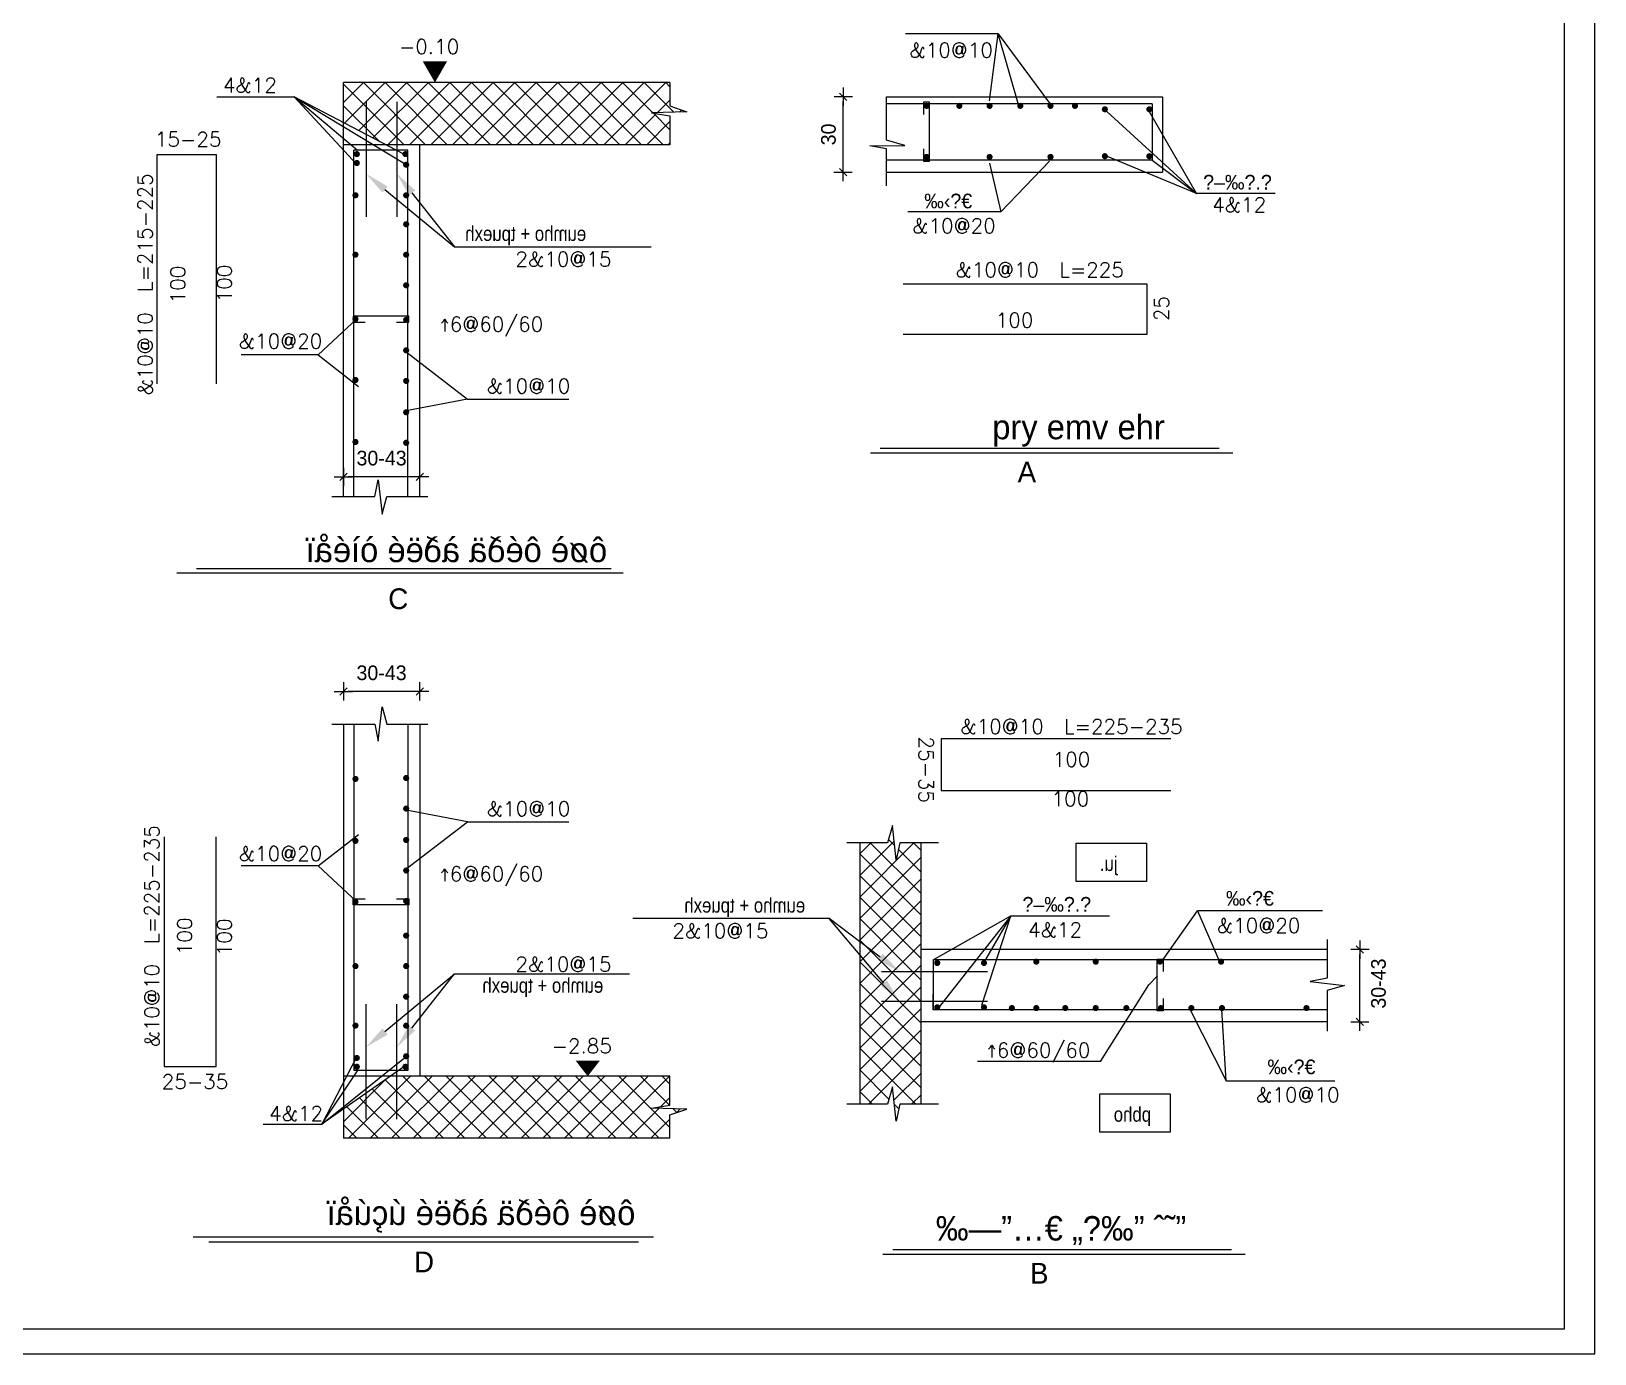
# Model space of a CAD drawing. Extents: x -4581 to 6602, y -3571 to 1684.
# Drawn here: x 5323 to 6602, y -3571 to -2489 of the extents above; entities that cross this region are included whole.
import ezdxf
from ezdxf import colors
from ezdxf.entities.mleader import LeaderData, LeaderLine
from ezdxf.enums import TextEntityAlignment as Align
from ezdxf.math import Vec2, Vec3

# ---------------------------------------------------------------- set-up
doc = ezdxf.new("R2010")
doc.units = 0
doc.header["$LTSCALE"] = 25
doc.header["$MEASUREMENT"] = 0
doc.header["$PDMODE"] = 2
doc.header["$PDSIZE"] = 5
doc.layers.get('DEFPOINTS').update_dxf_attribs({"linetype": 'CONTINUOUS'})
for name, color, linetype in [('A-SY', 5, 'CONTINUOUS'), ('A-TX', 3, 'CONTINUOUS'), ('A-TX1', 4, 'CONTINUOUS'), ('A-TXS', 4, 'CONTINUOUS'), ('A-WH', 1, 'CONTINUOUS'), ('A-WL', 7, 'CONTINUOUS'), ('A-WP', 4, 'CONTINUOUS'), ('DIM', 2, 'CONTINUOUS'), ('DIMS', 2, 'CONTINUOUS'), ('RAM', 4, 'CONTINUOUS'), ('S-BM', 1, 'CONTINUOUS'), ('S-DM', 2, 'CONTINUOUS'), ('S-DMV', 2, 'CONTINUOUS'), ('S-IR1', 4, 'CONTINUOUS'), ('S-SY', 2, 'CONTINUOUS'), ('S-TX1', 4, 'CONTINUOUS')]:
    doc.layers.add(name, color=color, linetype=linetype)
doc.styles.add('ATIR', font='ATIR')
doc.styles.add('H1', font='heb')
doc.styles.add('miryl', font='miryl')
doc.styles.add('SIVAN', font='sivan')
doc.styles.get("Standard").update_dxf_attribs({"font": 'HEB', "height": 18})
doc.styles.add('TECHNO', font='techno_m.shx')
doc.styles.add('TXT', font='txtn')
doc.dimstyles.new('t-25(x2)', dxfattribs={"dimtxt": 12, "dimasz": 4, "dimexe": 0, "dimexo": 0, "dimgap": 0.1, "dimtad": 0, "dimdec": 0, "dimlfac": 0.5, "dimdsep": 46, "dimtxsty": 'ATIR', "dimblk": 'TICK', "dimcen": 0, "dimse1": 1, "dimse2": 1, "dimadec": 0, "dimazin": 0, "dimtfac": 1, "dimtdec": 0, "dimtix": 1, "dimtofl": 0, "dimtmove": 2, "dimatfit": 3, "dimldrblk": 'TICK', "dimfxl": 0, "dimtvp": 1, "dimtolj": 1, "dimarcsym": 0})

# ---------------------------------------------------------------- blocks, each defined once
blk = doc.blocks.new('TICK', base_point=(1987.68, 2056.3))
at = {"layer": 'DIMS', "linetype": 'Continuous'}
for p, q in [((1987.68, 2054.42), (1987.68, 2058.17)), ((1989.55, 2056.3), (1985.8, 2056.3)), ((1988.43, 2057.05), (1986.93, 2055.55))]:
    blk.add_line(p, q, dxfattribs=at)
blk = doc.blocks.new('*D16')
at = {"layer": 'DEFPOINTS', "color": 0, "transparency": 16777216}
for p in [(5578.1, -2853.4), (5578.1, -2866.7), (5640.6, -2866.7)]:
    blk.add_point(p, dxfattribs=at)
at = {"layer": 'S-DMV', "color": 0, "lineweight": -2, "transparency": 16777216}
blk.add_line((5636.6, -2853.4), (5582.1, -2853.4), dxfattribs=at)
at = {"layer": 'S-DMV', "color": 0, "lineweight": -2, "transparency": 16777216, "xscale": 4, "yscale": 4, "zscale": 4, "rotation": 180}
blk.add_blockref('TICK', (5578.1, -2853.4), dxfattribs=at)
at = {"layer": 'S-DMV', "color": 0, "lineweight": -2, "transparency": 16777216, "xscale": 4, "yscale": 4, "zscale": 4}
blk.add_blockref('TICK', (5640.6, -2853.4), dxfattribs=at)
at = {"layer": 'S-DMV', "color": 0, "transparency": 16777216, "insert": (5609.3, -2838.1), "char_height": 12, "attachment_point": 5, "style": 'ATIR'}
blk.add_mtext('\\A1;30-43', dxfattribs=at)
blk = doc.blocks.new('*D15')
at = {"layer": 'DEFPOINTS', "color": 0, "transparency": 16777216}
for p in [(5987.2, -2542.1), (6022.7, -2542.1), (6022.7, -2603.9)]:
    blk.add_point(p, dxfattribs=at)
at = {"layer": 'S-SY', "color": 0, "lineweight": -2, "transparency": 16777216}
blk.add_line((5987.2, -2599.9), (5987.2, -2546.1), dxfattribs=at)
at = {"layer": 'S-SY', "color": 0, "lineweight": -2, "transparency": 16777216, "xscale": 4, "yscale": 4, "zscale": 4}
for p, rotation in [((5987.2, -2542.1), 90), ((5987.2, -2603.9), 270)]:
    blk.add_blockref('TICK', p, dxfattribs=dict(at, rotation=rotation))
at = {"layer": 'S-SY', "color": 0, "transparency": 16777216, "insert": (5975.2, -2573), "char_height": 12, "attachment_point": 5, "rotation": 90, "style": 'ATIR'}
blk.add_mtext('\\A1;30', dxfattribs=at)
blk = doc.blocks.new('*D91')
at = {"layer": 'DEFPOINTS', "color": 0, "transparency": 16777216}
for p in [(5578.1, -3029.1), (5578.1, -3073.1), (5640.6, -3073.1)]:
    blk.add_point(p, dxfattribs=at)
at = {"layer": 'S-DMV', "color": 0, "lineweight": -2, "transparency": 16777216}
blk.add_line((5636.6, -3029.1), (5582.1, -3029.1), dxfattribs=at)
at = {"layer": 'S-DMV', "color": 0, "lineweight": -2, "transparency": 16777216, "xscale": 4, "yscale": 4, "zscale": 4, "rotation": 180}
blk.add_blockref('TICK', (5578.1, -3029.1), dxfattribs=at)
at = {"layer": 'S-DMV', "color": 0, "lineweight": -2, "transparency": 16777216, "xscale": 4, "yscale": 4, "zscale": 4}
blk.add_blockref('TICK', (5640.6, -3029.1), dxfattribs=at)
at = {"layer": 'S-DMV', "color": 0, "transparency": 16777216, "insert": (5609.3, -3013.9), "char_height": 12, "attachment_point": 5, "style": 'ATIR'}
blk.add_mtext('\\A1;30-43', dxfattribs=at)
blk = doc.blocks.new('*D92')
at = {"layer": 'DEFPOINTS', "color": 0, "transparency": 16777216}
for p in [(6383.4, -3240.5), (6410.2, -3240.5), (6366.3, -3299.5)]:
    blk.add_point(p, dxfattribs=at)
at = {"layer": 'S-DMV', "color": 0, "lineweight": -2, "transparency": 16777216}
blk.add_line((6410.2, -3295.5), (6410.2, -3244.5), dxfattribs=at)
at = {"layer": 'S-DMV', "color": 0, "lineweight": -2, "transparency": 16777216, "xscale": 4, "yscale": 4, "zscale": 4}
for p, rotation in [((6410.2, -3240.5), 90), ((6410.2, -3299.5), 270)]:
    blk.add_blockref('TICK', p, dxfattribs=dict(at, rotation=rotation))
at = {"layer": 'S-DMV', "color": 0, "transparency": 16777216, "insert": (6425.5, -3268.3), "char_height": 12, "attachment_point": 5, "rotation": 90, "style": 'ATIR'}
blk.add_mtext('\\A1;30-43', dxfattribs=at)

msp = doc.modelspace()

# ---------------------------------------------------------------- hatches: boundary and pattern name
at = {"layer": 'S-BM'}
h = msp.add_hatch(dxfattribs=at)
h.set_pattern_fill('ANSI37', color=256, scale=100)
h.set_pattern_definition([(45, (-5975.505, 2675.53), (-8.838835, 8.838835), []), (135, (-5975.505, 2675.53), (-8.838835, -8.838835), [])])
h.paths.add_polyline_path([(5845.4, -2581.4), (5845.4, -2557.8), (5830.4, -2555.2), (5859.1, -2554.6), (5845.4, -2549.6), (5845.4, -2530.5), (5578.1, -2530.5), (5578.1, -2563.2), (5612.8, -2581.4)])
h = msp.add_hatch(dxfattribs=at)
h.set_pattern_fill('ANSI37', color=256, scale=100, angle=-90)
h.set_pattern_definition([(315, (9403.679, 2874.825), (8.838835, 8.838835), []), (45, (9403.679, 2874.825), (-8.838835, 8.838835), [])])
h.paths.add_polyline_path([(6051, -3153.1), (6033.5, -3153.1), (6030.7, -3167), (6027.5, -3138.8), (6023.5, -3153.1), (6001, -3153.1), (6001, -3367.1), (6023.5, -3367.1), (6027.5, -3352.8), (6030.7, -3381), (6033.5, -3367.1), (6051, -3367.1)])
h = msp.add_hatch(dxfattribs=at)
h.set_pattern_fill('ANSI37', color=256, scale=100)
h.set_pattern_definition([(45, (-5975.505, 2689.593), (-8.838835, 8.838835), []), (135, (-5975.505, 2689.593), (-8.838835, -8.838835), [])])
h.paths.add_polyline_path([(5616.5, -3344.2), (5578.1, -3371.1), (5578.1, -3395), (5845.4, -3395), (5845.4, -3375.9), (5859.1, -3371), (5830.4, -3370.3), (5845.4, -3367.8), (5845.4, -3344.2)])

# ---------------------------------------------------------------- linework, layer by layer
at = {"layer": 'A-SY'}
for p, q in [((6306.3, -2834), (6009.5, -2834)), ((5441.6, -2932.1), (5807.2, -2932.1)), ((5467.8, -3479.7), (5819.7, -3479.7)), ((6316.4, -3490.1), (6019.7, -3490.1))]:
    msp.add_line(p, q, dxfattribs=at)
msp.add_lwpolyline([(6602.5, -1496.4), (2185.6, -1496.4), (2185.6, -3571.4), (6602.5, -3571.4)], close=True, dxfattribs=at)
at = {"layer": 'A-TX1'}
for p, q in [((6295, -2830.1), (6017.6, -2830.1)), ((5457.7, -2928.3), (5797.4, -2928.3)), ((5455, -3475.8), (5831.9, -3475.8)), ((6305.2, -3486.3), (6027.8, -3486.3))]:
    msp.add_line(p, q, dxfattribs=at)
at = {"layer": 'A-WH'}
for p, q in [((5578.1, -2869.6), (5578.1, -2530.5)), ((5845.4, -2530.5), (5578.1, -2530.5)), ((6022.7, -2542.1), (6248.7, -2542.1)), ((6248.7, -2542.1), (6248.7, -2603.9)), ((5845.4, -2581.4), (5578.1, -2581.4)), ((5640.6, -2869.6), (5640.6, -2581.4)), ((6022.7, -2603.9), (6248.7, -2603.9)), ((5578.1, -3055.9), (5578.1, -3395)), ((5640.6, -3055.9), (5640.6, -3344.2)), ((6001, -3367.1), (6001, -3153.1)), ((6051, -3367.1), (6051, -3153.1)), ((6383.4, -3240.5), (6051, -3240.5)), ((6051, -3299.5), (6051, -3240.5)), ((6383.4, -3299.5), (6051, -3299.5)), ((5845.4, -3344.2), (5578.1, -3344.2)), ((5845.4, -3395), (5578.1, -3395))]:
    msp.add_line(p, q, dxfattribs=at)
at = {"layer": 'A-WL'}
for points in [[(5425.6, -2777.3), (5425.6, -2589.3), (5473.8, -2589.3), (5473.8, -2777.3)], [(6036.2, -2736.6), (6236.2, -2736.6), (6236.2, -2695.7), (6036.2, -2695.7)], [(6255.4, -3067.8), (6067.4, -3067.8), (6067.4, -3110.3), (6255.4, -3110.3)], [(5431.3, -3148.2), (5431.3, -3336.2), (5473.8, -3336.2), (5473.8, -3148.2)]]:
    msp.add_lwpolyline(points, dxfattribs=at)
at = {"layer": 'A-WP'}
for p, q in [((6240.3, -2548), (6022.7, -2548)), ((6240.3, -2548), (6240.3, -2594.2)), ((6240.3, -2594.2), (6022.7, -2594.2)), ((6383.4, -3248.9), (6060.8, -3248.9)), ((6060.8, -3248.9), (6060.8, -3289.7))]:
    msp.add_line(p, q, dxfattribs=at)
at = {"layer": 'A-WP', "const_width": 2.5}
for points in [[(6056.8, -2549.6, 1), (6054.3, -2549.6, 1)], [(6083.6, -2549.6, 1), (6081.1, -2549.6, 1)], [(6108.3, -2549.6, 1), (6105.8, -2549.6, 1)], [(6133.5, -2549.6, 1), (6131, -2549.6, 1)], [(6158.2, -2549.6, 1), (6155.7, -2549.6, 1)], [(6178.2, -2549.6, 1), (6175.7, -2549.6, 1)], [(6202.7, -2552.4, -1), (6200.2, -2552.4, -1)], [(6239.1, -2552.4, -1), (6236.6, -2552.4, -1)], [(5587.8, -2589.1, -1), (5590.3, -2589.1, -1)], [(5587.8, -2596.4, -1), (5590.3, -2596.4, -1)], [(5627.6, -2589.1, -1), (5630.1, -2589.1, -1)], [(5628.2, -2597.8, 1), (5630.7, -2597.8, 1)], [(6056.8, -2591.4, 1), (6054.3, -2591.4, 1)], [(6108.3, -2591.4, 1), (6105.8, -2591.4, 1)], [(6158.2, -2591.4, 1), (6155.7, -2591.4, 1)], [(6202.7, -2590.8, -1), (6200.2, -2590.8, -1)], [(6239.1, -2590.8, -1), (6236.6, -2590.8, -1)], [(5586.7, -2622.8, 1), (5589.2, -2622.8, 1)], [(5628.2, -2622.8, 1), (5630.7, -2622.8, 1)], [(5628.2, -2646.5, 1), (5630.7, -2646.5, 1)], [(5586.7, -2671.5, 1), (5589.2, -2671.5, 1)], [(5628.2, -2671.5, 1), (5630.7, -2671.5, 1)], [(5628.2, -2696.5, 1), (5630.7, -2696.5, 1)], [(5586.7, -2724.1, 1), (5589.2, -2724.1, 1)], [(5628.2, -2724.8, 1), (5630.7, -2724.8, 1)], [(5628.2, -2749.8, 1), (5630.7, -2749.8, 1)], [(5586.7, -2774.1, 1), (5589.2, -2774.1, 1)], [(5628.2, -2774.8, 1), (5630.7, -2774.8, 1)], [(5628.2, -2800.5, 1), (5630.7, -2800.5, 1)], [(5586.7, -2824.8, 1), (5589.2, -2824.8, 1)], [(5628.2, -2825.5, 1), (5630.7, -2825.5, 1)], [(5586.7, -3100.7, -1), (5589.2, -3100.7, -1)], [(5628.2, -3100, -1), (5630.7, -3100, -1)], [(5628.2, -3125, -1), (5630.7, -3125, -1)], [(5628.2, -3150.7, -1), (5630.7, -3150.7, -1)], [(5586.7, -3151.4, -1), (5589.2, -3151.4, -1)], [(5628.2, -3175.7, -1), (5630.7, -3175.7, -1)], [(5586.7, -3201.4, -1), (5589.2, -3201.4, -1)], [(5628.2, -3200.7, -1), (5630.7, -3200.7, -1)], [(5628.2, -3229, -1), (5630.7, -3229, -1)], [(6064.2, -3250.2, 1), (6064.2, -3252.7, 1)], [(6102.5, -3250.2, 1), (6102.5, -3252.7, 1)], [(6145.3, -3249.1, -1), (6145.3, -3251.6, -1)], [(6194, -3249.1, -1), (6194, -3251.6, -1)], [(6246.6, -3249.1, -1), (6246.6, -3251.6, -1)], [(6296.6, -3249.1, -1), (6296.6, -3251.6, -1)], [(5586.7, -3254, -1), (5589.2, -3254, -1)], [(5628.2, -3254, -1), (5630.7, -3254, -1)], [(5628.2, -3279, -1), (5630.7, -3279, -1)], [(6064.2, -3286.5, 1), (6064.2, -3289, 1)], [(6102.5, -3286.5, 1), (6102.5, -3289, 1)], [(6125.3, -3287.1, -1), (6125.3, -3289.6, -1)], [(6145.3, -3287.1, -1), (6145.3, -3289.6, -1)], [(6169, -3287.1, -1), (6169, -3289.6, -1)], [(6194, -3287.1, -1), (6194, -3289.6, -1)], [(6219, -3287.1, -1), (6219, -3289.6, -1)], [(6247.3, -3287.1, -1), (6247.3, -3289.6, -1)], [(6272.3, -3287.1, -1), (6272.3, -3289.6, -1)], [(6297.3, -3287.1, -1), (6297.3, -3289.6, -1)], [(6366.5, -3287.1, -1), (6366.5, -3289.6, -1)], [(5586.7, -3302.7, -1), (5589.2, -3302.7, -1)], [(5628.2, -3302.8, -1), (5630.7, -3302.8, -1)], [(5587.8, -3329.2, 1), (5590.3, -3329.2, 1)], [(5628.2, -3327.8, -1), (5630.7, -3327.8, -1)], [(5587.8, -3336.4, 1), (5590.3, -3336.4, 1)], [(5627.6, -3336.4, 1), (5630.1, -3336.4, 1)]]:
    msp.add_lwpolyline(points, format="xyb", close=True, dxfattribs=at)
at = {"layer": 'A-WP'}
for points in [[(5586.5, -2869.6), (5586.5, -2585.9)], [(5586.5, -3055.9), (5586.5, -3339.6)], [(6383.4, -3289.7), (6060.8, -3289.7), (6060.8, -3277.1)]]:
    msp.add_lwpolyline(points, dxfattribs=at)
at = {"layer": 'DIM'}
for p, q in [((5589, -2597.6), (5537.8, -2542.2)), ((5589, -3327.9), (5560.5, -3383.4)), ((6197.8, -3332), (6097.2, -3332))]:
    msp.add_line(p, q, dxfattribs=at)
at = {"layer": 'RAM'}
msp.add_lwpolyline([(6577.5, -3551.4), (2210.4, -3551.4), (2210.4, -1516.4), (6577.5, -1516.4)], close=True, dxfattribs=at)
at = {"layer": 'S-BM'}
for points in [[(5653, -2530.5, 0, 20, 0), (5653, -2513.1, 20, 20, 0)], [(5778.1, -3344.2, 0, 20, 0), (5778.1, -3331.3, 20, 20, 0)]]:
    msp.add_lwpolyline(points, format="xyseb", dxfattribs=at)
at = {"layer": 'S-DM'}
for p, q in [((6379.6, -3208.6), (6277.2, -3208.6)), ((6271.4, -3289.7), (6300.7, -3347.9)), ((6300.7, -3347.9), (6297.3, -3289.6)), ((6300.7, -3347.9), (6389.7, -3347.9))]:
    msp.add_line(p, q, dxfattribs=at)
for points in [[(6114.2, -2490.5), (6038.2, -2490.5)], [(6107.1, -2545.6), (6114.2, -2490.5), (6156.1, -2547.3)], [(5474.5, -2542.2), (5537.8, -2542.2), (5629.4, -2597.7)], [(5627.6, -2589.1), (5537.8, -2542.2), (5589.5, -2585.8)], [(6022.7, -2615.2), (6022.7, -2584.8), (6008.9, -2582.3), (6037.7, -2582.1), (6022.7, -2577.7), (6022.7, -2542.1)], [(6107.1, -2596.6), (6116.2, -2636.3), (6156.1, -2594.9)], [(6116.2, -2636.3), (6040.1, -2636.3)], [(5589.2, -2724.1), (5557.4, -2753.5), (5590.3, -2779.4)], [(5629.5, -2751.1), (5679.8, -2789.7), (5629.4, -2799.3)], [(5557.4, -2753.5), (5494.4, -2753.5)], [(5679.8, -2789.7), (5762.6, -2789.7)], [(5629.5, -3174.4), (5679.8, -3135.9), (5629.4, -3126.3)], [(5589.2, -3201.4), (5557.4, -3172), (5590.3, -3146.1)], [(5679.8, -3135.9), (5762.6, -3135.9)], [(5557.4, -3172), (5494.4, -3172)], [(5512.3, -3383.4), (5560.5, -3383.4), (5629.4, -3327.9)], [(5627.6, -3336.4), (5560.5, -3383.4), (5589.5, -3339.7)]]:
    msp.add_lwpolyline(points, dxfattribs=at)
for points in [[(5605.3, -2720.3, 0, 4, 0), (5610, -2727.1, 0, 0, 0), (5616.7, -2736.7, 0, 0, 0), (5750, -2736.7, 0, 0, 0)], [(5605.3, -3205.2, 0, 4, 0), (5610, -3198.4, 0, 0, 0), (5616.7, -3188.8, 0, 0, 0), (5750, -3188.8, 0, 0, 0)]]:
    msp.add_lwpolyline(points, format="xyseb", dxfattribs=at)
for points in [[(6235.6, -3184.8), (6178, -3184.8), (6178, -3153.4), (6235.6, -3153.4)], [(6255, -3390), (6197.4, -3390), (6197.4, -3358.6), (6255, -3358.6)]]:
    msp.add_lwpolyline(points, close=True, dxfattribs=at)
at = {"layer": 'S-IR1'}
for points in [[(5596.7, -2546.3), (5596.7, -2640.5)], [(5621.8, -2546.3), (5621.8, -2640.5)], [(6052.9, -2584.9), (6052.9, -2594.9), (6057.9, -2594.9), (6057.9, -2546.7), (6052.9, -2546.7), (6052.9, -2556.7)], [(5630.8, -2869.6), (5630.8, -2585.9), (5586.5, -2585.9)], [(5621.6, -2726.7), (5631.6, -2726.7), (5631.6, -2721.7), (5586, -2721.7), (5586, -2726.7), (5596, -2726.7)], [(5630.8, -3055.9), (5630.8, -3339.6), (5586.5, -3339.6)], [(5621.6, -3198.9), (5631.6, -3198.9), (5631.6, -3203.9), (5586, -3203.9), (5586, -3198.9), (5596, -3198.9)], [(6249.2, -3280.5), (6249.2, -3290.5), (6244.2, -3290.5), (6244.2, -3248.4), (6249.2, -3248.4), (6249.2, -3258.4)], [(6105.5, -3258.6), (6018.7, -3258.6)], [(5596.7, -3379.2), (5596.7, -3285.1)], [(5621.8, -3379.2), (5621.8, -3285.1)], [(6105.5, -3283.1), (6018.7, -3283.1)]]:
    msp.add_lwpolyline(points, dxfattribs=at)
at = {"layer": 'S-SY'}
for p, q in [((6131, -2549.6), (6114.2, -2490.5)), ((6240.3, -2594.2), (6276.5, -2621.4)), ((6247.9, -3250.4), (6277.2, -3208.6)), ((6277.2, -3208.6), (6295.4, -3250.2)), ((6060.8, -3248.9), (6124.6, -3212.7)), ((6124.6, -3212.7), (6065, -3288.4)), ((6100.8, -3286.1), (6124.6, -3212.7)), ((6124.6, -3212.7), (6101.9, -3251.9)), ((6124.6, -3212.7), (6205.3, -3212.7)), ((6237.4, -3269.2), (6244.6, -3262)), ((6197.8, -3332), (6237.4, -3269.2))]:
    msp.add_line(p, q, dxfattribs=at)
for points in [[(5845.4, -2530.5), (5845.4, -2549.6), (5859.1, -2554.6), (5830.4, -2555.2), (5845.4, -2557.8), (5845.4, -2581.4)], [(6203.1, -2554.2), (6276.5, -2621.4), (6237.3, -2553.1)], [(6340.9, -2621.4), (6276.5, -2621.4), (6200.9, -2590)], [(5568.5, -2869.6), (5603.7, -2869.6), (5606.6, -2855.7), (5609.8, -2883.8), (5613.7, -2869.6), (5647.2, -2869.6)], [(5568.5, -3055.9), (5603.7, -3055.9), (5606.6, -3069.8), (5609.8, -3041.7), (5613.7, -3055.9), (5647.2, -3055.9)], [(6065.3, -3153.1), (6033.5, -3153.1), (6030.7, -3167), (6027.5, -3138.8), (6023.5, -3153.1), (5990.1, -3153.1)], [(6383.4, -3232.1), (6383.4, -3263.9), (6369.5, -3266.7), (6397.6, -3270), (6383.4, -3273.9), (6383.4, -3307.4)], [(5845.4, -3395), (5845.4, -3375.9), (5859.1, -3371), (5830.4, -3370.3), (5845.4, -3367.8), (5845.4, -3344.2)], [(6065.3, -3367.1), (6033.5, -3367.1), (6030.7, -3381), (6027.5, -3352.8), (6023.5, -3367.1), (5990.1, -3367.1)]]:
    msp.add_lwpolyline(points, dxfattribs=at)

# ---------------------------------------------------------------- texts
at = {"layer": 'A-TX'}
for s, style, p in [('-0.10', 'TXT', (5648.2, -2507.1)), ('&10@10', 'TXT', (6075.6, -2509.9)), ('4&12', 'TXT', (5501.5, -2538.7)), ('15-25', 'TXT', (5451, -2583)), ('\x81–‰\x90.\x81', 'H1', (6310, -2618.1)), ('‰‹\x90€', 'H1', (6073.2, -2633.5)), ('4&12', 'TXT', (6311.4, -2636.6)), ('&10@20', 'TXT', (6077.9, -2653.8)), ('2&10@15', 'TXT', (5758.2, -2681.1)), ('&10@10  L=225', 'TXT', (6148.1, -2689.8)), ('^ 6@60/60', 'TXT', (5699.3, -2734.4)), ('100', 'TXT', (6127.5, -2731)), ('&10@20', 'TXT', (5526.6, -2748.2)), ('&10@10', 'TXT', (5729.6, -2785)), ('&10@10  L=225-235', 'TXT', (6174.1, -3063.8)), ('100', 'TXT', (6174.1, -3090.7)), ('&10@10', 'TXT', (5729.6, -3131.1)), ('100', 'TXT', (6173.2, -3123.1)), ('&10@20', 'TXT', (5526.6, -3167.9)), ('^ 6@60/60', 'TXT', (5699.3, -3184.5)), ('\x81–‰\x90.\x81', 'H1', (6162.1, -3209.4)), ('‰‹\x90€', 'H1', (6320.2, -3204.5)), ('2&10@15', 'TXT', (5886.7, -3231.1)), ('4&12', 'TXT', (6160.7, -3230.2)), ('&10@20', 'TXT', (6327.3, -3226.8)), ('2&10@15', 'TXT', (5758.2, -3258.4)), ('-2.85', 'TXT', (5773.2, -3325.4)), ('^ 6@60/60', 'TXT', (6147.2, -3328.9)), ('‰‹\x90€', 'H1', (6354.2, -3342.5)), ('25-35', 'TXT', (5456.6, -3354.6)), ('&10@10', 'TXT', (6359.4, -3365.3)), ('4&12', 'TXT', (5539.3, -3380.6))]:
    msp.add_text(s, height=12, dxfattribs=dict(at, style=style)).set_placement(p, align=Align.CENTER)
at = {"layer": 'A-TX', "style": 'TXT'}
for s, rotation, p in [('&10@10  L=215-225', 90, (5421.7, -2695.9)), ('100', 90, (5448.5, -2695.9)), ('100', 90, (5486.6, -2695.1)), ('25', 90, (6253.8, -2715.6)), ('25-35', 270, (6049.1, -3093.2)), ('&10@10  L=225-235', 90, (5427.3, -3229.6)), ('100', 90, (5454.1, -3229.6)), ('100', 90, (5486.6, -3230.4))]:
    msp.add_text(s, height=12, rotation=rotation, dxfattribs=at).set_placement(p, align=Align.CENTER)
at = {"layer": 'A-TX', "style": 'TECHNO', "text_generation_flag": 2}
for s, p in [('eumho + tpuexh ', (5725.4, -2660.2)), ('ju. ', (6202.6, -3176.1)), ('eumho + tpuexh ', (5904.7, -3210.2)), ('eumho + tpuexh ', (5739.4, -3275.8)), ('pbho ', (6222.1, -3381.4))]:
    msp.add_text(s, height=12, dxfattribs=at).set_placement(p, align=Align.CENTER)
at = {"layer": 'A-TXS'}
for s, height, style, p in [('pry emv ehr ', 20, 'miryl', (6257.9, -2822.6)), ('A', 17, 'H1', (6145.2, -2857.9)), ('C', 17, 'H1', (5631.2, -2961.7)), ('‰—”…€ „\x90‰” ˆ˜”', 20, 'H1', (6268.1, -3478.7)), ('D', 17, 'H1', (5652.3, -3504.7)), ('B', 17, 'H1', (6155.3, -3514))]:
    msp.add_text(s, height=height, dxfattribs=dict(at, style=style)).set_placement(p, align=Align.RIGHT)
at = {"layer": 'S-TX1', "style": 'SIVAN', "text_generation_flag": 2}
for s, p in [('ôøè ôéðä àðëé òìéåï', (5794, -2923.2)), ('ôøè ôéðä àðëé úçúåï', (5817.1, -3466))]:
    msp.add_text(s, height=20, dxfattribs=at).set_placement(p)

# ---------------------------------------------------------------- dimensions: what is measured, and where the dimension line sits
at = {"layer": 'S-DMV'}
for base, p1, p2, picture, middle in [((5578.1, -2853.4), (5640.6, -2866.7), (5578.1, -2866.7), '*D16', (5609.3, -2838.1)), ((5578.1, -3029.1), (5640.6, -3073.1), (5578.1, -3073.1), '*D91', (5609.3, -3013.9))]:
    dim = msp.add_linear_dim(base=base, p1=p1, p2=p2, text='30-43', dimstyle='t-25(x2)', override={"dimlfac": 0.4}, dxfattribs=at)
    dim.commit()
    dim.dimension.update_dxf_attribs({"geometry": picture, "text_midpoint": middle, "dimtype": 160})
dim = msp.add_linear_dim(base=(6410.2, -3240.5), p1=(6366.3, -3299.5), p2=(6383.4, -3240.5), angle=270, text='30-43', dimstyle='t-25(x2)', override={"dimlfac": 0.4}, dxfattribs=at)
dim.commit()
dim.dimension.update_dxf_attribs({"geometry": '*D92', "text_midpoint": (6425.5, -3268.3), "dimtype": 160})
at = {"layer": 'S-SY'}
dim = msp.add_linear_dim(base=(5987.2, -2542.1), p1=(6022.7, -2603.9), p2=(6022.7, -2542.1), angle=270, text='30', dimstyle='t-25(x2)', override={"dimlfac": 0.4}, dxfattribs=at)
dim.commit()
dim.dimension.update_dxf_attribs({"geometry": '*D15', "text_midpoint": (5975.2, -2573)})

# ---------------------------------------------------------------- leaders
ml = msp.add_multileader_mtext('Standard', dxfattribs=at)
ml.set_content('')
ml.set_leader_properties()
ml.build(insert=Vec2(0, 0))
ml.multileader.update_dxf_attribs({"text_right_attachment_type": 6, "dogleg_length": 160.9, "arrow_head_size": 20})
ctx = ml.context
ctx.base_point, ctx.arrow_head_size, ctx.plane_origin = Vec3(5805.5, -2665.1), 20, Vec3(5593.1, -2604.8)
ctx.right_attachment = 6
notes = []
notes.append((ctx, [(0, (1, 1, 0), (5669.1, -2665.1), (1, 0), 136.4, [(0, [(5596.7, -2605.3)], 0, [])])]))
ctx.mtext, ml.multileader.dxf.content_type = None, 0
ml = msp.add_multileader_mtext('Standard', dxfattribs=at)
ml.set_content('')
ml.set_leader_properties()
ml.build(insert=Vec2(0, 0))
ml.multileader.update_dxf_attribs({"text_right_attachment_type": 6, "dogleg_length": 160.9, "arrow_head_size": 20})
ctx = ml.context
ctx.base_point, ctx.arrow_head_size, ctx.plane_origin = Vec3(5830, -2665.1), 20, Vec3(5617.5, -2604.8)
ctx.right_attachment = 6
notes.append((ctx, [(0, (1, 1, 0), (5669.1, -2665.1), (1, 0), 160.9, [(0, [(5621.8, -2605.1)], 0, [])])]))
ctx.mtext, ml.multileader.dxf.content_type = None, 0
ml = msp.add_multileader_mtext('Standard', dxfattribs=at)
ml.set_content('')
ml.set_leader_properties()
ml.build(insert=Vec2(0, 0))
ml.multileader.update_dxf_attribs({"text_right_attachment_type": 6, "dogleg_length": 160.9, "arrow_head_size": 20})
ctx = ml.context
ctx.base_point, ctx.arrow_head_size, ctx.plane_origin = Vec3(5814.9, -3215.1), 20, Vec3(6027.4, -3154.8)
ctx.right_attachment, ctx.text_align_type = 6, 2
notes.append((ctx, [(0, (1, 1, 0), (5975.8, -3215.1), (-1, 0), 160.9, [(0, [(6033.5, -3258.6)], 0, [])])]))
ctx.mtext, ml.multileader.dxf.content_type = None, 0
ml = msp.add_multileader_mtext('Standard', dxfattribs=at)
ml.set_content('')
ml.set_leader_properties()
ml.build(insert=Vec2(0, 0))
ml.multileader.update_dxf_attribs({"text_right_attachment_type": 6, "dogleg_length": 160.9, "arrow_head_size": 20})
ctx = ml.context
ctx.base_point, ctx.arrow_head_size, ctx.plane_origin = Vec3(5839.4, -3215.1), 20, Vec3(6051.8, -3154.8)
ctx.right_attachment, ctx.text_align_type = 6, 2
notes.append((ctx, [(0, (1, 1, 0), (5975.8, -3215.1), (-1, 0), 136.4, [(0, [(6033.5, -3283.1)], 0, [])])]))
ctx.mtext, ml.multileader.dxf.content_type = None, 0
ml = msp.add_multileader_mtext('Standard', dxfattribs=at)
ml.set_content('')
ml.set_leader_properties()
ml.build(insert=Vec2(0, 0))
ml.multileader.update_dxf_attribs({"text_right_attachment_type": 6, "dogleg_length": 160.9, "arrow_head_size": 20})
ctx = ml.context
ctx.base_point, ctx.arrow_head_size, ctx.plane_origin = Vec3(5805.5, -3260.4), 20, Vec3(5593.1, -3320.7)
ctx.right_attachment = 6
notes.append((ctx, [(0, (1, 1, 0), (5669.1, -3260.4), (1, 0), 136.4, [(0, [(5596.7, -3320.3)], 0, [])])]))
ctx.mtext, ml.multileader.dxf.content_type = None, 0
ml = msp.add_multileader_mtext('Standard', dxfattribs=at)
ml.set_content('')
ml.set_leader_properties()
ml.build(insert=Vec2(0, 0))
ml.multileader.update_dxf_attribs({"text_right_attachment_type": 6, "dogleg_length": 160.9, "arrow_head_size": 20})
ctx = ml.context
ctx.base_point, ctx.arrow_head_size, ctx.plane_origin = Vec3(5812.2, -3260.4), 20, Vec3(5617.5, -3320.7)
ctx.right_attachment = 6
notes.append((ctx, [(0, (1, 1, 0), (5669.1, -3260.4), (1, 0), 143.1, [(0, [(5621.8, -3320.4)], 0, [])])]))
ctx.mtext, ml.multileader.dxf.content_type = None, 0
for ctx, leaders in notes:
    for number, flags, end, landing, length, lines in leaders:
        leader = LeaderData()
        leader.index, (leader.has_last_leader_line, leader.has_dogleg_vector, leader.attachment_direction) = number, flags
        leader.last_leader_point, leader.dogleg_vector, leader.dogleg_length = Vec3(end), Vec3(landing), length
        for number, points, colour, breaks in lines:
            line = LeaderLine()
            line.index, line.vertices, line.color, line.breaks = number, Vec3.list(points), colors.encode_raw_color(colour), breaks
            leader.lines.append(line)
        ctx.leaders.append(leader)

doc.saveas('drawing.dxf')
